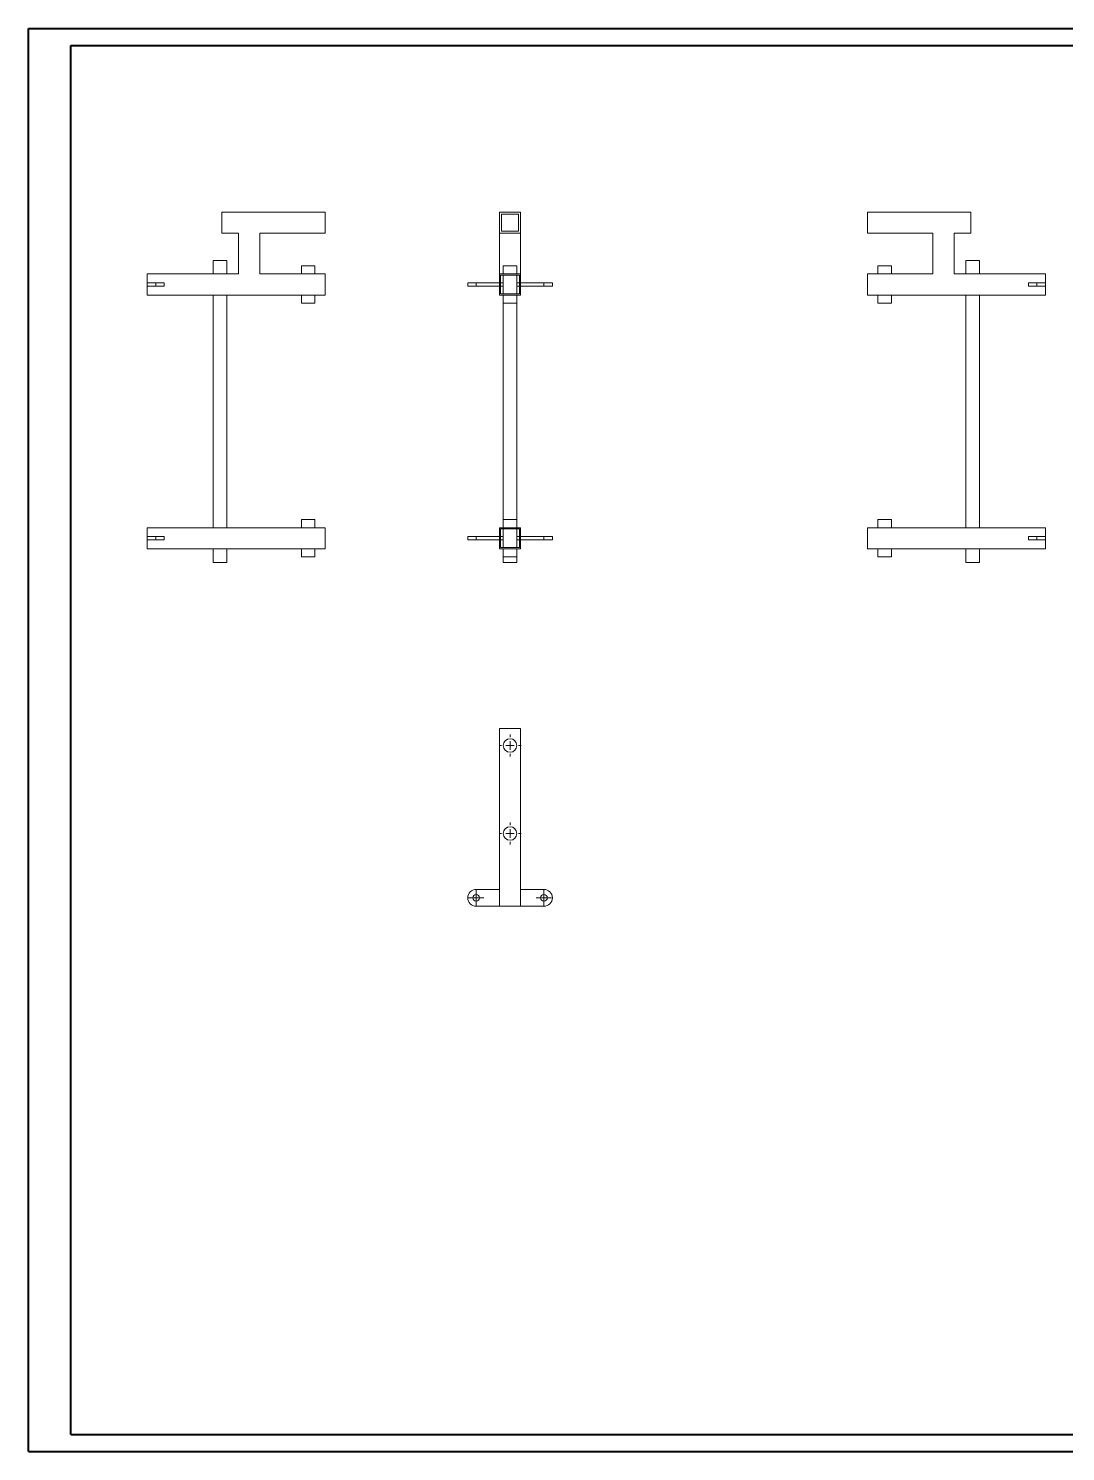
# Model space of a CAD drawing. Header units: millimetres. Extents: x 0 to 1189, y 0 to 841.
# Drawn here: x 0 to 613, y 0 to 841 of the extents above; entities that cross this region are included whole.
import ezdxf

# ---------------------------------------------------------------- set-up
doc = ezdxf.new("R2010")
doc.units = ezdxf.units.MM

# ---------------------------------------------------------------- blocks, each defined once
blk = doc.blocks.new('SW_CENTERMARKSYMBOL_0')
at = {"color": 0, "linetype": 'Continuous', "lineweight": 0}
for p, q in [((-2.5, 0), (-4.5, 0)), ((0, 0), (-2.5, 0)), ((0, 2.5), (0, 4.5)), ((0, 0), (0, 2.5)), ((0, 0), (0, -2.5)), ((0, 0), (2.5, 0)), ((2.5, 0), (4.5, 0)), ((0, -2.5), (0, -4.5))]:
    blk.add_line(p, q, dxfattribs=at)
blk = doc.blocks.new('SW_CENTERMARKSYMBOL_1')
at = {"color": 0, "linetype": 'Continuous', "lineweight": 0}
for p, q in [((-2.5, 0), (-4.5, 0)), ((0, 0), (-2.5, 0)), ((0, 2.5), (0, 4.5)), ((0, 0), (0, 2.5)), ((0, 0), (0, -2.5)), ((0, 0), (2.5, 0)), ((2.5, 0), (4.5, 0)), ((0, -2.5), (0, -4.5))]:
    blk.add_line(p, q, dxfattribs=at)
blk = doc.blocks.new('SW_CENTERMARKSYMBOL_2')
at = {"color": 0, "linetype": 'Continuous', "lineweight": 0}
for p, q in [((-5, 0), (-6.5, 0)), ((0, 0), (-2.5, 0)), ((0, 5), (0, 6.5)), ((0, 0), (0, 2.5)), ((0, 0), (0, -2.5)), ((0, 0), (2.5, 0)), ((5, 0), (6.5, 0)), ((0, -5), (0, -6.5))]:
    blk.add_line(p, q, dxfattribs=at)
blk = doc.blocks.new('SW_CENTERMARKSYMBOL_3')
at = {"color": 0, "linetype": 'Continuous', "lineweight": 0}
for p, q in [((-5, 0), (-6.5, 0)), ((0, 0), (-2.5, 0)), ((0, 5), (0, 6.5)), ((0, 0), (0, 2.5)), ((0, 0), (0, -2.5)), ((0, 0), (2.5, 0)), ((5, 0), (6.5, 0)), ((0, -5), (0, -6.5))]:
    blk.add_line(p, q, dxfattribs=at)

msp = doc.modelspace()

# ---------------------------------------------------------------- linework, layer by layer
at = {"color": 7, "linetype": 'Continuous', "lineweight": 40}
for p, q in [((0.08, 0.21), (0.08, 841.21)), ((0.08, 841.21), (1189.08, 841.21)), ((25.08, 10.21), (25.08, 831.21)), ((25.08, 831.21), (1179.08, 831.21)), ((25.08, 10.21), (1179.08, 10.21)), ((0.08, 0.21), (1189.08, 0.21))]:
    msp.add_line(p, q, dxfattribs=at)
at = {"color": 7, "linetype": 'Continuous', "lineweight": 15}
for p, q in [((114.22, 720.18), (114.22, 732.68)), ((175.27, 732.68), (114.22, 732.68)), ((175.27, 720.18), (175.27, 732.68)), ((278.29, 732.68), (290.79, 732.68)), ((278.29, 720.18), (278.29, 732.68)), ((290.79, 732.68), (290.79, 720.18)), ((495.78, 732.68), (495.78, 720.18)), ((495.78, 732.68), (556.83, 732.68)), ((556.83, 732.68), (556.83, 720.18)), ((279.54, 721.43), (279.54, 731.43)), ((279.54, 731.43), (289.54, 731.43)), ((289.54, 731.43), (289.54, 721.43)), ((124.22, 720.18), (114.22, 720.18)), ((124.22, 720.18), (124.22, 696.18)), ((175.27, 720.18), (136.72, 720.18)), ((136.72, 720.18), (136.72, 696.18)), ((290.79, 720.18), (278.29, 720.18)), ((278.29, 720.18), (278.29, 696.18)), ((289.54, 721.43), (279.54, 721.43)), ((290.79, 720.18), (290.79, 696.18)), ((495.78, 720.18), (534.33, 720.18)), ((534.33, 720.18), (534.33, 696.18)), ((546.83, 720.18), (556.83, 720.18)), ((546.83, 720.18), (546.83, 696.18)), ((109.27, 704.18), (109.27, 696.18)), ((109.27, 704.18), (113.27, 704.18)), ((113.27, 704.18), (117.27, 704.18)), ((117.27, 696.18), (117.27, 704.18)), ((161.27, 700.93), (161.27, 696.18)), ((161.27, 700.93), (165.27, 700.93)), ((165.27, 700.93), (169.27, 700.93)), ((169.27, 696.18), (169.27, 700.93)), ((280.54, 700.93), (280.54, 696.18)), ((280.54, 700.93), (288.54, 700.93)), ((288.54, 696.18), (288.54, 700.93)), ((501.78, 700.93), (501.78, 696.18)), ((501.78, 700.93), (509.78, 700.93)), ((509.78, 696.18), (509.78, 700.93)), ((553.78, 704.18), (553.78, 696.18)), ((553.78, 704.18), (561.78, 704.18)), ((561.78, 696.18), (561.78, 704.18)), ((124.22, 696.18), (70.27, 696.18)), ((70.27, 696.18), (70.27, 690.93)), ((70.27, 688.93), (70.27, 690.93)), ((70.27, 690.93), (75.27, 690.93)), ((75.27, 690.93), (75.27, 688.93)), ((75.27, 690.93), (80.27, 690.93)), ((80.27, 690.93), (80.27, 688.93)), ((175.27, 696.18), (136.72, 696.18)), ((175.27, 696.18), (175.27, 683.68)), ((259.54, 690.93), (259.54, 688.93)), ((259.54, 690.93), (264.54, 690.93)), ((264.54, 690.93), (264.54, 688.93)), ((278.29, 690.93), (264.54, 690.93)), ((290.79, 696.18), (278.29, 696.18)), ((278.29, 696.18), (278.29, 683.68)), ((278.99, 695.48), (278.99, 684.38)), ((290.09, 695.48), (278.99, 695.48)), ((280.54, 690.93), (278.99, 690.93)), ((280.54, 695.48), (280.54, 684.38)), ((288.54, 684.38), (288.54, 695.48)), ((290.09, 690.93), (288.54, 690.93)), ((290.09, 684.38), (290.09, 695.48)), ((290.79, 683.68), (290.79, 696.18)), ((304.54, 690.93), (290.79, 690.93)), ((304.54, 688.93), (304.54, 690.93)), ((304.54, 690.93), (309.54, 690.93)), ((309.54, 688.93), (309.54, 690.93)), ((495.78, 683.68), (495.78, 696.18)), ((495.78, 696.18), (534.33, 696.18)), ((546.83, 696.18), (600.78, 696.18)), ((590.78, 688.93), (590.78, 690.93)), ((590.78, 690.93), (595.78, 690.93)), ((595.78, 688.93), (595.78, 690.93)), ((595.78, 690.93), (600.78, 690.93)), ((600.78, 690.93), (600.78, 696.18)), ((600.78, 690.93), (600.78, 688.93)), ((75.27, 688.93), (70.27, 688.93)), ((70.27, 688.93), (70.27, 683.68)), ((175.27, 683.68), (70.27, 683.68)), ((80.27, 688.93), (75.27, 688.93)), ((109.27, 683.68), (109.27, 546.18)), ((117.27, 546.18), (117.27, 683.68)), ((161.27, 683.68), (161.27, 678.93)), ((169.27, 678.93), (169.27, 683.68)), ((264.54, 688.93), (259.54, 688.93)), ((278.29, 688.93), (264.54, 688.93)), ((278.29, 683.68), (290.79, 683.68)), ((280.54, 688.93), (278.99, 688.93)), ((278.99, 684.38), (290.09, 684.38)), ((280.54, 683.68), (280.54, 678.93)), ((290.09, 688.93), (288.54, 688.93)), ((288.54, 678.93), (288.54, 683.68)), ((304.54, 688.93), (290.79, 688.93)), ((309.54, 688.93), (304.54, 688.93)), ((495.78, 683.68), (600.78, 683.68)), ((501.78, 683.68), (501.78, 678.93)), ((509.78, 678.93), (509.78, 683.68)), ((553.78, 683.68), (553.78, 546.18)), ((561.78, 546.18), (561.78, 683.68)), ((595.78, 688.93), (590.78, 688.93)), ((600.78, 688.93), (595.78, 688.93)), ((600.78, 683.68), (600.78, 688.93)), ((161.27, 678.93), (165.27, 678.93)), ((165.27, 678.93), (169.27, 678.93)), ((280.54, 678.93), (280.54, 550.93)), ((280.54, 678.93), (288.54, 678.93)), ((288.54, 550.93), (288.54, 678.93)), ((501.78, 678.93), (509.78, 678.93)), ((161.27, 550.93), (161.27, 546.18)), ((169.27, 550.93), (161.27, 550.93)), ((169.27, 546.18), (169.27, 550.93)), ((280.54, 550.93), (280.54, 546.18)), ((288.54, 550.93), (280.54, 550.93)), ((288.54, 546.18), (288.54, 550.93)), ((501.78, 550.93), (501.78, 546.18)), ((505.78, 550.93), (501.78, 550.93)), ((509.78, 550.93), (505.78, 550.93)), ((509.78, 546.18), (509.78, 550.93)), ((175.27, 546.18), (70.27, 546.18)), ((70.27, 540.93), (70.27, 546.18)), ((70.27, 540.93), (70.27, 538.93)), ((75.27, 540.93), (70.27, 540.93)), ((70.27, 538.93), (75.27, 538.93)), ((70.27, 533.68), (70.27, 538.93)), ((75.27, 538.93), (75.27, 540.93)), ((80.27, 540.93), (75.27, 540.93)), ((75.27, 538.93), (80.27, 538.93)), ((80.27, 538.93), (80.27, 540.93)), ((175.27, 533.68), (175.27, 546.18)), ((259.54, 538.93), (259.54, 540.93)), ((264.54, 540.93), (259.54, 540.93)), ((259.54, 538.93), (264.54, 538.93)), ((264.54, 538.93), (264.54, 540.93)), ((278.29, 540.93), (264.54, 540.93)), ((278.29, 538.93), (264.54, 538.93)), ((278.29, 546.18), (290.79, 546.18)), ((278.29, 533.68), (278.29, 546.18)), ((278.99, 534.38), (278.99, 545.48)), ((278.99, 545.48), (290.09, 545.48)), ((280.54, 540.93), (278.99, 540.93)), ((280.54, 538.93), (278.99, 538.93)), ((280.54, 545.48), (280.54, 534.38)), ((288.54, 534.38), (288.54, 545.48)), ((290.09, 540.93), (288.54, 540.93)), ((290.09, 538.93), (288.54, 538.93)), ((290.09, 545.48), (290.09, 534.38)), ((290.79, 546.18), (290.79, 533.68)), ((304.54, 540.93), (290.79, 540.93)), ((304.54, 538.93), (290.79, 538.93)), ((304.54, 540.93), (304.54, 538.93)), ((309.54, 540.93), (304.54, 540.93)), ((304.54, 538.93), (309.54, 538.93)), ((309.54, 540.93), (309.54, 538.93)), ((495.78, 546.18), (495.78, 533.68)), ((495.78, 546.18), (600.78, 546.18)), ((590.78, 540.93), (590.78, 538.93)), ((595.78, 540.93), (590.78, 540.93)), ((590.78, 538.93), (595.78, 538.93)), ((595.78, 540.93), (595.78, 538.93)), ((600.78, 540.93), (595.78, 540.93)), ((595.78, 538.93), (600.78, 538.93)), ((600.78, 546.18), (600.78, 540.93)), ((600.78, 538.93), (600.78, 540.93)), ((600.78, 538.93), (600.78, 533.68)), ((175.27, 533.68), (70.27, 533.68)), ((109.27, 533.68), (109.27, 525.68)), ((117.27, 525.68), (117.27, 533.68)), ((161.27, 533.68), (161.27, 528.93)), ((169.27, 528.93), (169.27, 533.68)), ((290.79, 533.68), (278.29, 533.68)), ((290.09, 534.38), (278.99, 534.38)), ((280.54, 533.68), (280.54, 528.93)), ((288.54, 528.93), (288.54, 533.68)), ((495.78, 533.68), (600.78, 533.68)), ((501.78, 533.68), (501.78, 528.93)), ((509.78, 528.93), (509.78, 533.68)), ((553.78, 533.68), (553.78, 525.68)), ((561.78, 525.68), (561.78, 533.68)), ((109.27, 525.68), (113.27, 525.68)), ((113.27, 525.68), (117.27, 525.68)), ((169.27, 528.93), (161.27, 528.93)), ((280.54, 528.93), (280.54, 525.68)), ((288.54, 528.93), (280.54, 528.93)), ((280.54, 525.68), (288.54, 525.68)), ((288.54, 525.68), (288.54, 528.93)), ((505.78, 528.93), (501.78, 528.93)), ((509.78, 528.93), (505.78, 528.93)), ((553.78, 525.68), (561.78, 525.68)), ((290.79, 427.46), (278.29, 427.46)), ((278.29, 427.46), (278.29, 322.46)), ((290.79, 427.46), (290.79, 322.46)), ((278.29, 332.46), (264.54, 332.46)), ((304.54, 332.46), (290.79, 332.46)), ((278.29, 322.46), (264.54, 322.46)), ((290.79, 322.46), (278.29, 322.46)), ((304.54, 322.46), (290.79, 322.46))]:
    msp.add_line(p, q, dxfattribs=at)
for centre, radius in [((284.54, 417.46), 4), ((284.54, 365.46), 4), ((264.54, 327.46), 2), ((304.54, 327.46), 2)]:
    msp.add_circle(centre, radius, dxfattribs=at)
for centre, start, end in [((264.54, 327.46), 90, 180), ((304.54, 327.46), 0, 90), ((264.54, 327.46), 180, 270), ((304.54, 327.46), 270, 0)]:
    msp.add_arc(centre, 5, start, end, dxfattribs=at)

# ---------------------------------------------------------------- block references
at = {"color": 7, "linetype": 'Continuous', "lineweight": 0}
for name, p in [('SW_CENTERMARKSYMBOL_2', (284.54, 417.46)), ('SW_CENTERMARKSYMBOL_3', (284.54, 365.46)), ('SW_CENTERMARKSYMBOL_0', (264.54, 327.46)), ('SW_CENTERMARKSYMBOL_1', (304.54, 327.46))]:
    msp.add_blockref(name, p, dxfattribs=at)

doc.saveas('drawing.dxf')
